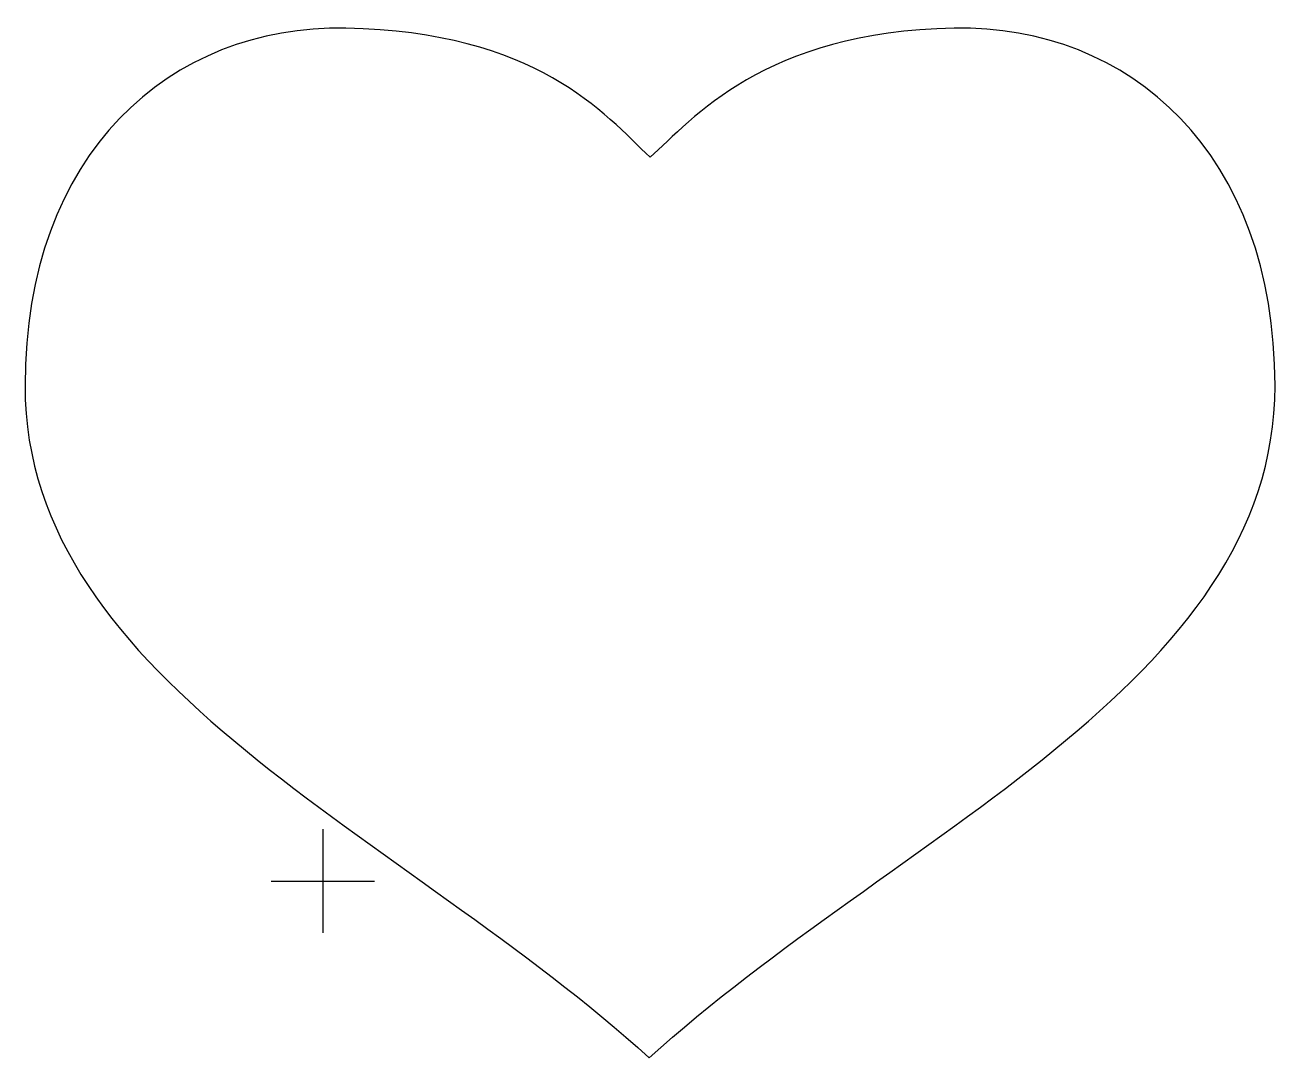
# Model space of a CAD drawing. Extents: x 8.5 to 56.8, y 220.2 to 260.1.
import ezdxf

# ---------------------------------------------------------------- set-up
doc = ezdxf.new("R2010")
doc.units = 0
doc.layers.add('Layer_1', color=7, linetype='CONTINUOUS')

msp = doc.modelspace()

# ---------------------------------------------------------------- linework, layer by layer
at = {"layer": 'Layer_1', "color": 7}
for points in [[(20.000026, 229.00039), (20.000026, 225.000435)], [(18.000027, 227.000462), (22.000026, 227.000462)]]:
    msp.add_lwpolyline(points, dxfattribs=at)
for points in [[(20.884869, 259.948218), (14.099951, 260.071482), (8.489377, 255.138011), (8.489377, 246.134445)], [(32.644408, 254.959629), (30.906459, 256.633675), (28.243852, 259.814344), (20.884869, 259.948218)], [(44.403946, 259.948218), (37.045058, 259.814254), (34.278051, 256.418161), (32.644408, 254.959629)], [(56.799439, 246.134445), (56.799439, 255.138011), (51.188864, 260.071482), (44.403946, 259.948218)], [(8.489377, 246.134445), (8.489377, 234.57651), (23.160038, 228.798121), (32.617774, 220.164476)], [(32.617774, 220.164476), (42.075509, 228.798121), (56.799439, 234.57651), (56.799439, 246.134445)]]:
    msp.add_open_spline(points, degree=3, dxfattribs=at)

doc.saveas('drawing.dxf')
